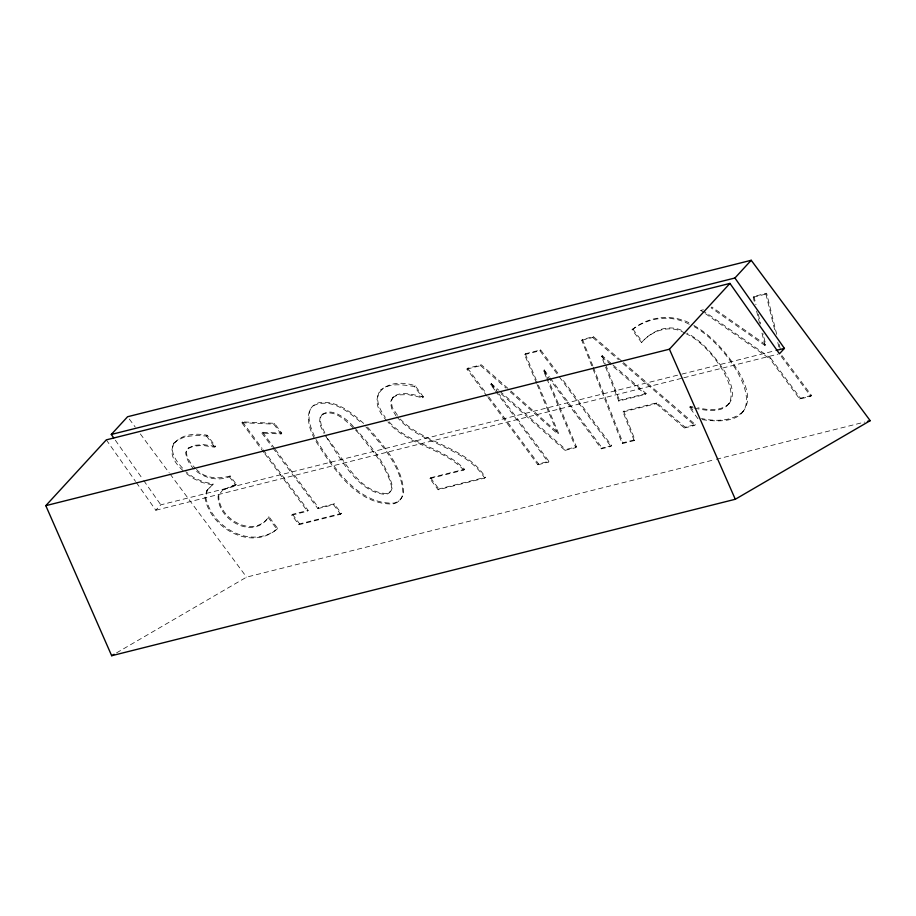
<?xml version="1.0" encoding="UTF-8"?>
<svg xmlns="http://www.w3.org/2000/svg" width="916" height="916" viewBox="0 0 916 916"><rect width="100%" height="100%" fill="white"/><g stroke="black" fill="none" stroke-linecap="round" stroke-linejoin="round"><path stroke-width="0.69" stroke-dasharray="4.58 3.44" d="M218.844 494.995C217.424 518.307 253.446 539.604 268.892 516.647L277.72 528.532C251.786 551.741 210.176 528.36 204.921 497.491L206.81 490.587L213.119 484.095L202.871 481.69L193.757 477.568L185.788 471.717M310.455 408.937C306.997 418.017 310.616 427.829 314.44 436.199M207.508 489.762L205.631 496.667C210.966 527.181 251.27 550.356 277.72 528.532M379.006 392.483C375.239 401.174 380.3 410.425 385.35 417.421M392.609 397.59L397.887 394.91L408.181 394.613L422.768 397.796L423.478 396.971C413.677 394.91 394.556 388.327 390.502 402.204L391.59 408.387L395.918 415.795M393.319 396.765L391.212 401.38L392.3 407.563L399.319 418.028M236.523 484.587L232.412 485.617L222.542 490.232L236.523 484.587L230.145 475.988L229.435 476.812C211.333 483.957 188.135 472.187 185.639 452.504L188.055 448.634L193.608 446.161L202.814 445.439L214.802 447.203L215.512 446.378L207.256 435.26C177.738 429.409 157.861 449.493 184.231 471.591M174.189 442.737C168.613 452.504 177.715 462.981 184.082 469.816M694.546 408.101C765.329 424.806 716.701 346.935 686.359 333.905M728.85 403.979C736.636 393.949 729.926 380.541 724.476 371.06C714.686 356.198 702.973 341.657 687.069 333.08M702.114 419.62C788.39 432.466 728.586 343.076 691.843 325.455M742.349 412.418C753.158 400.109 745.04 382.693 737.964 370.671C726.491 352.797 712.35 335.886 693.641 325.317M215.512 446.378L203.524 444.615L194.318 445.336L188.765 447.81L186.349 451.68L187.082 456.935L190.952 463.588L195.589 468.477M353.496 426.696C346.58 418.555 328.787 404.196 320.119 417.398L319.65 421.245L320.623 426.215L324.035 433.486M322.753 413.86L320.829 416.574L320.36 420.421L321.321 425.39L326.451 436.302M423.478 396.971L415.131 385.716C385.499 376.075 363.137 396.296 387.216 421.211M223.252 489.407L218.134 495.819C216.863 519.418 253.675 541.058 268.892 516.647M188.055 448.634L188.765 447.81M173.479 443.562C181.975 435.066 195.337 435.054 206.558 436.085L207.256 435.26M263.957 452.607L241.79 422.723L242.5 421.898L274.479 423.306L281.773 433.131L281.063 433.955L261.884 433.096L262.594 432.272L281.773 433.131M206.81 490.587L213.119 484.095M241.79 422.723L273.769 424.131L274.479 423.306M381.468 389.174L380.758 389.998C390.182 382.487 403.441 384.8 414.421 386.541L422.768 397.796M272.922 447.958L317.898 508.598L318.608 507.773L334.237 503.857L341.336 513.418L340.626 514.242L298.914 524.708L291.815 515.135L292.525 514.311L308.154 510.395L262.961 449.481M291.815 515.135L307.444 511.22L308.154 510.395M414.421 386.541L415.131 385.716M298.914 524.708L299.624 523.883L341.336 513.418M317.898 508.598L333.527 504.682L334.237 503.857M487.186 396.41L466.908 369.079L467.618 368.255L481.347 364.808L509.903 390.124M466.908 369.079L480.637 365.633L481.347 364.808M389.231 492.785L389.941 491.961M494.743 390.044L490.495 384.331L491.205 383.506L498.659 390.101M398.254 501.59L398.964 500.766M536.57 383.266L524.57 354.618L525.28 353.794L540.646 349.935L558.382 373.854M400.212 419.047C424.532 444.088 466.152 446.527 485.377 477.282L484.667 478.106L438.146 489.774L429.856 478.599L430.566 477.774L464.515 469.255C442.829 446.413 406.83 444.443 387.067 419.391M524.57 354.618L539.936 350.759L540.646 349.935M438.146 489.774L438.856 488.949L485.377 477.282M546.257 377.312L543.52 370.797L544.23 369.972L549.337 376.854M429.856 478.599L463.805 470.08L464.515 469.255M623.498 362.599L695.416 424.589L685.122 427.177L656.852 402.822L623.739 411.135L634.903 439.772L634.193 440.596L622.216 443.596L581.752 340.271L582.462 339.447L593.442 336.687L622.422 361.671M581.752 340.271L592.732 337.512L593.442 336.687M612.907 364.9L646.146 393.548L645.437 394.372L618.769 401.059L601.48 356.484L602.19 355.66L611.842 363.973M685.145 333.298C670.569 324.115 652.203 330.149 641.543 342.527L632.086 329.783C648.791 315.654 673.661 313.398 692.553 324.63M510.246 391.888L557.833 434.07L558.542 433.245L536.73 381.148M641.543 342.527C651.448 331.145 667.638 323.623 682.225 330.653M488.033 397.555L537.887 464.755L538.597 463.931L548.947 461.332L498.842 393.8M537.887 464.755L548.237 462.156L548.947 461.332M501.144 393.754L565.035 450.351L565.745 449.527L576.462 446.836L549.142 381.697M565.035 450.351L575.752 447.661L576.462 446.836M618.769 401.059L619.479 400.235L646.146 393.548M704.324 312.86L700.809 310.398L704.095 308.932M634.193 440.596L623.029 411.96L623.739 411.135M543.52 370.797L601.411 448.817L602.121 447.993L611.625 445.611L561.76 378.411M601.411 448.817L610.915 446.435L611.625 445.611M623.029 411.96L656.142 403.647L656.852 402.822M622.216 443.596L622.914 442.772L634.903 439.772M754.257 301.387L753.238 297.242L753.948 296.418L766.623 293.246L776.791 334.752M753.238 297.242L765.913 294.07L766.623 293.246M697.981 418.761L689.347 407.128L690.057 406.303L692.656 406.796M656.142 403.647L684.412 428.001L685.122 427.177M684.412 428.001L694.706 425.413L695.416 424.589M765.719 344.691L711.812 306.997L711.114 307.822L765.009 345.515L765.719 344.691L763.028 333.653M781.886 355.511L811.519 395.46L810.809 396.285L799.725 399.067L769.898 358.854L770.596 358.03L703.866 311.222M799.725 399.067L800.435 398.242L811.519 395.46M136.347 482.549L155.823 510.235L160.804 504.83L680.485 374.449M729.56 403.155C721.384 411.502 708.263 410.219 697.855 407.769M743.059 411.593C731.93 421.532 715.316 421.555 701.45 418.509M632.086 329.783C648.333 317.348 671.233 314.131 689.382 324.356M116.572 652.856L246.576 577.126L714.984 459.614M322.043 414.685C334.58 408.17 346.637 421.463 354.71 429.352M313.089 405.857C330.813 396.983 349.248 412.12 361.98 423.352M700.809 310.398L703.385 309.757M681.87 374.106L774.718 350.805M155.823 510.235L682.431 378.125M683.828 377.781L778.062 354.137M716.369 459.271L864.658 422.07M230.145 475.988C218.844 479.183 204.863 478.77 196.505 469.461M689.347 407.128L693.252 407.86M212.409 484.919L202.161 482.514L193.047 478.392L185.078 472.541M705.492 313.684L769.898 358.854M592.732 337.512L618.495 359.725M622.788 363.423L694.706 425.413M601.48 356.484L645.437 394.372M510.956 391.063L558.542 433.245M480.637 365.633L506.021 388.132M499.724 391.052L565.745 449.527M490.495 384.331L496.884 389.987M363.652 423.41C351.538 412.521 336.424 399.96 319.008 402.697C302.99 407.368 308.337 427.532 314.303 438.317M463.805 470.08C442.714 447.821 408.158 445.52 388.075 422.196M354.458 427.612C369.652 444.581 386.071 462.946 392.185 485.354A19.27 10.912 40.7 0 1 386.644 493.541C358.076 492.476 343.351 457.702 327.585 438.73M355.671 430.268L357.584 432.1C370.568 448.737 386.277 465.202 391.475 486.178A19.27 10.912 40.7 0 1 385.945 494.365C356.965 493.197 338.84 455.046 324.608 434.699M367.499 427.096C383.609 445.348 402.032 465.889 403.578 491.342A34.258 19.396 40.7 0 1 393.857 503.09C357.343 504.544 332.806 466.084 315.573 438.798M365.839 426.89C382.293 445.416 401.254 466.233 402.868 492.167A34.258 19.396 40.7 0 1 393.147 503.915C356.633 505.369 332.096 466.908 314.864 439.623M396.811 416.814C420.433 444.832 464.755 446.115 484.667 478.106M781.176 356.335L810.809 396.285M770.596 358.03L800.435 398.242M632.796 328.959L642.242 341.702M690.057 406.303L694.763 412.647M539.936 350.759L558.52 375.823M559.367 376.957L610.915 446.435M550.184 377.999L602.121 447.993M491.205 383.506L497.995 392.655M495.59 391.189L548.237 462.156M467.618 368.255L485.365 392.174M488.743 396.731L538.597 463.931M430.566 477.774L438.856 488.949M273.769 424.131L281.063 433.955M333.527 504.682L340.626 514.242M262.594 432.272L274.479 448.279M275.327 449.424L318.608 507.773M261.884 433.096L272.075 446.825M242.5 421.898L262.113 448.336M264.816 453.752L307.444 511.22M292.525 514.311L299.624 523.883M268.182 517.471L277.01 529.356M206.558 436.085L214.802 447.203M229.435 476.812L235.813 485.411M129.293 419.024L135.236 427.051M140.343 433.921L169.231 472.874M170.09 474.019L246.576 577.126M115.347 440.218L142.942 479.446M143.755 480.602L160.804 504.83M106.313 439.863L135.534 481.404M544.23 369.972L548.604 380.392M546.795 378.606L575.752 447.661M525.28 353.794L536.181 379.842M537.108 384.571L557.833 434.07M582.462 339.447L592.835 365.942M593.35 367.27L622.914 442.772M602.19 355.66L605.236 363.526M605.751 364.831L619.479 400.235M779.173 344.439L780.192 348.595M765.913 294.07L775.073 331.432M777.787 342.492L779.138 348.034M753.948 296.418L755.963 304.696M758.322 314.348L760.669 324.001M756.605 311.039L759.627 323.451M761.986 333.103L765.009 345.515"/><path stroke-width="1.37" d="M111.294 434.459L127.587 416.734L751.212 260.281L870.2 420.673L735.296 499.266L111.672 655.719L45.8 505.655L106.313 439.863L729.938 283.41L779.447 353.782L784.417 348.378L734.918 278.006L111.294 434.459L113.733 437.917M45.8 505.655L669.424 349.202L729.938 283.41M734.918 278.006L751.212 260.281M111.672 655.719L114.122 654.287M776.104 350.462L784.417 348.378M867.429 421.371L870.2 420.673M669.424 349.202L735.296 499.266"/></g></svg>
